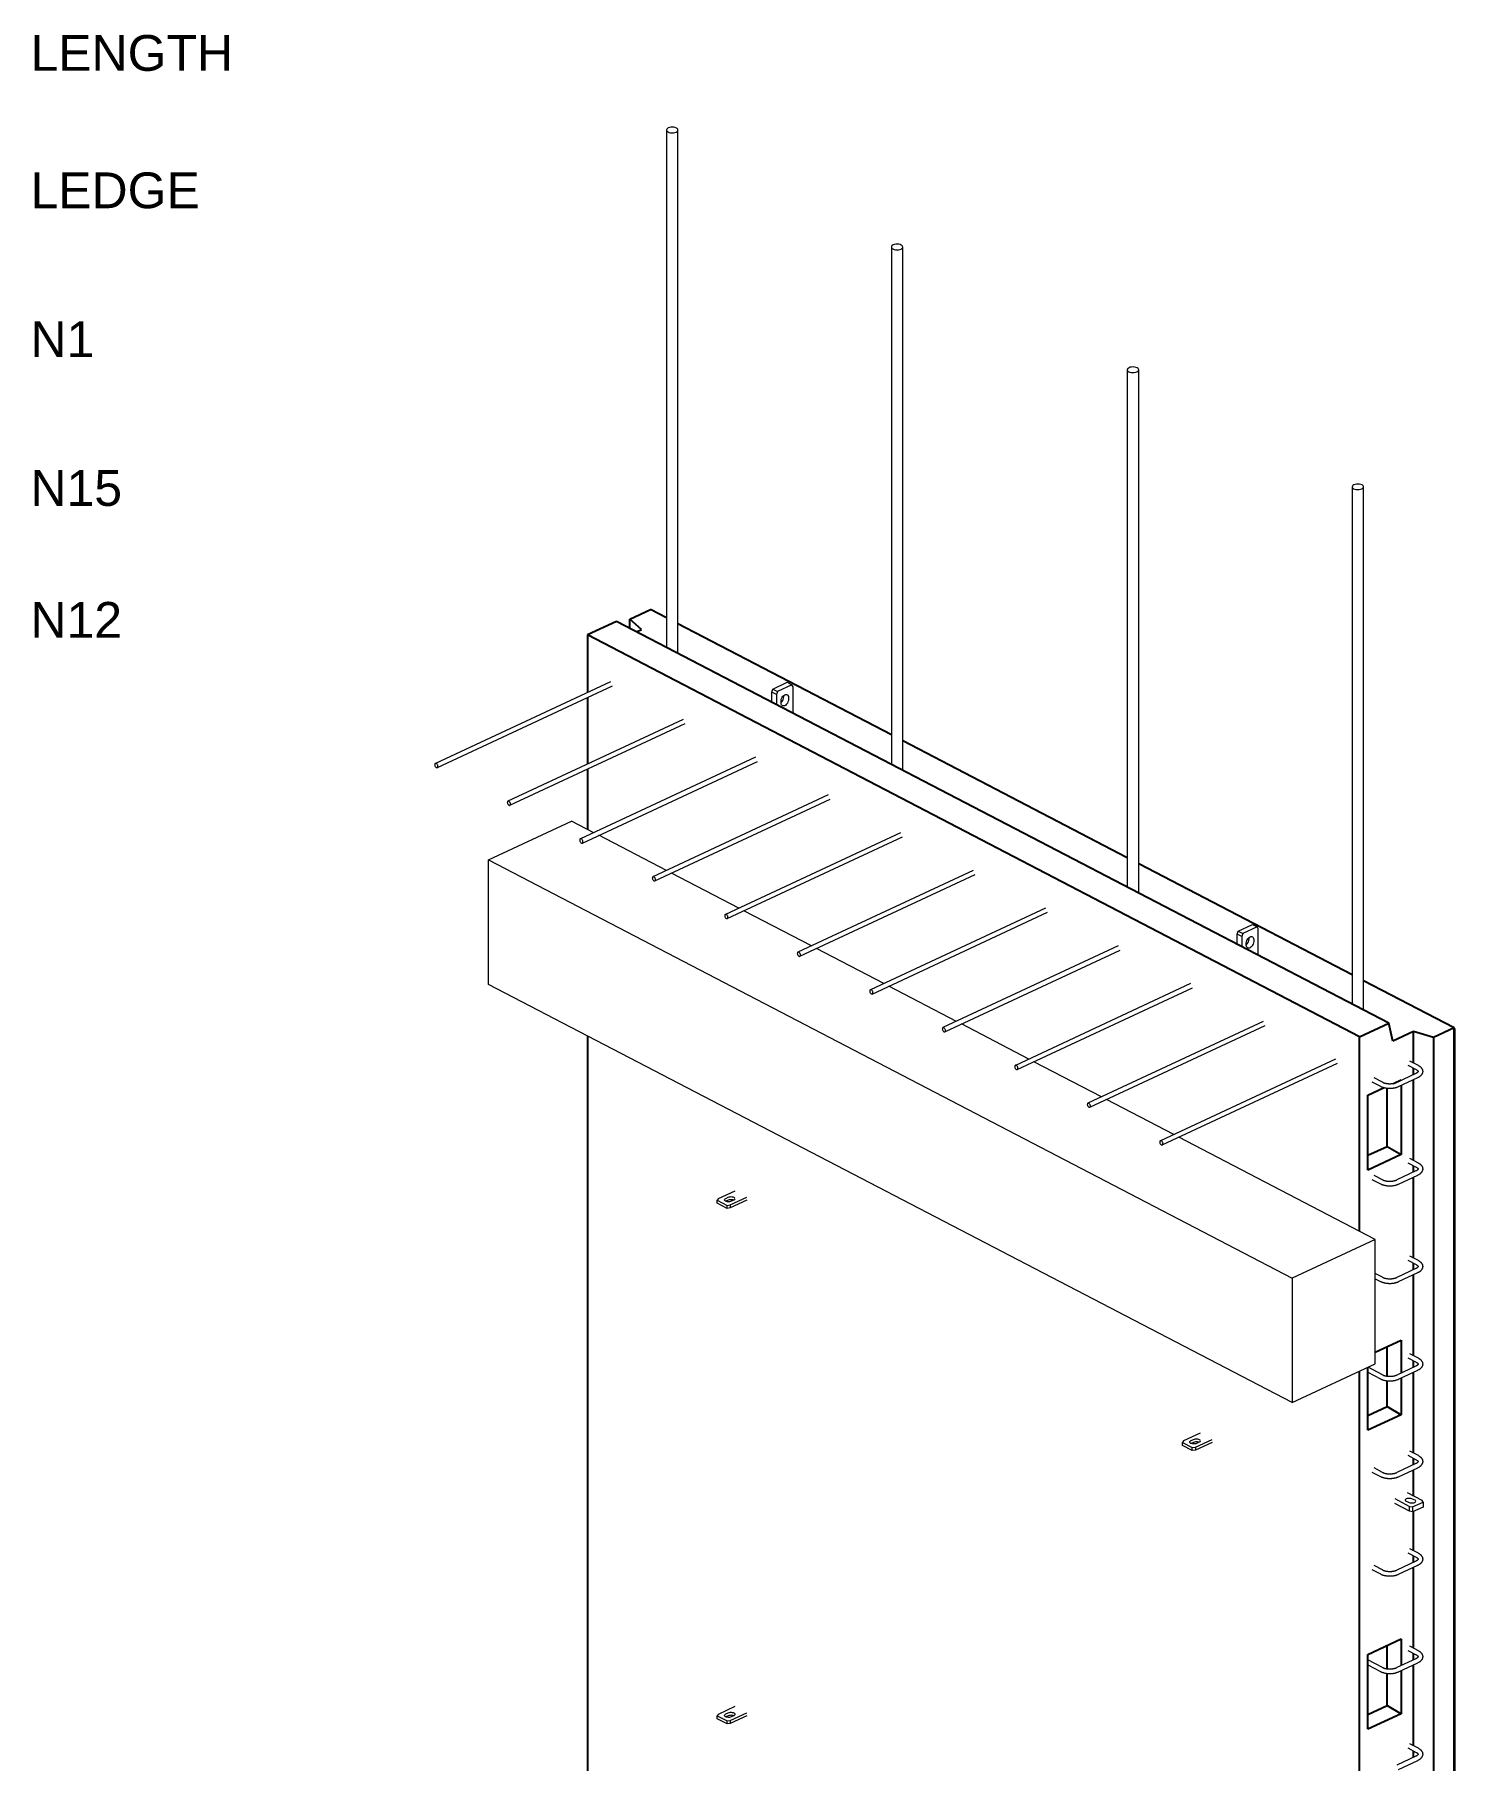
# Model space of a CAD drawing. Header units: millimetres. Extents: x -16675 to -2326, y 1067 to 18539.
# Drawn here: x -9168 to -6687, y 11363 to 14378 of the extents above; entities that cross this region are included whole.
import ezdxf

# ---------------------------------------------------------------- set-up
doc = ezdxf.new("R2010")
doc.units = ezdxf.units.MM
for name, color, linetype, lineweight in [('A-GENM', 13, 'Continuous', 18), ('A-WALL', 113, 'Continuous', 25), ('G-ANNO-TEXT', 231, 'Continuous', 9), ('S-BEAM', 12, 'Continuous', 18), ('S-RBAR', 171, 'Continuous', 18)]:
    doc.layers.add(name, color=color, linetype=linetype, lineweight=lineweight)
doc.styles.add('Arial', font='arial.ttf', dxfattribs={"height": 62.5})

# ---------------------------------------------------------------- blocks, each defined once
blk = doc.blocks.new('M_Rectangular Corbel - M_Rectangular Corbel-1562977-3D Ortho')
at = {"layer": 'S-BEAM'}
for p, q in [((-1816.3, 12936.6), (-1671, 13004.3)), ((-1632.1, 12984), (-1671, 13004.3)), ((-1505.4, 12918.1), (-1623.2, 12979.4)), ((-1816.3, 12719), (-1816.3, 12936.6)), ((-1816.3, 12936.6), (-412.2, 12205.8)), ((-1378.7, 12852.2), (-1496.6, 12913.5)), ((-1252.1, 12786.2), (-1369.9, 12847.6)), ((-1125.4, 12720.3), (-1243.2, 12781.6)), ((-412.2, 11988.3), (-1816.3, 12719)), ((-998.8, 12654.4), (-1116.6, 12715.7)), ((-872.1, 12588.5), (-989.9, 12649.8)), ((-745.4, 12522.6), (-863.2, 12583.9)), ((-618.8, 12456.7), (-736.6, 12518)), ((-266.9, 12273.5), (-609.9, 12452)), ((-266.9, 12273.5), (-412.2, 12205.8)), ((-266.9, 12056), (-266.9, 12273.5)), ((-412.2, 12205.8), (-412.2, 11988.3)), ((-412.2, 11988.3), (-266.9, 12056))]:
    blk.add_line(p, q, dxfattribs=at)
blk = doc.blocks.new('RR spread anchor face based - RR-SA-1_4-160-1726851-3D Ortho')
at = {"layer": 'A-GENM'}
for p, q in [((-1385.7, 10504.4), (-1414.8, 10490.9)), ((-1401.7, 10491.6), (-1397.3, 10493.6)), ((-1394.2, 10480.2), (-1364.9, 10493.8)), ((-1414.8, 10490.9), (-1416.7, 10488.3)), ((-1416.7, 10488.3), (-1399.5, 10479.4)), ((-1416.7, 10483.1), (-1416.7, 10488.3)), ((-1399.5, 10474.1), (-1416.7, 10483.1)), ((-1397.3, 10488.4), (-1401.4, 10486.5)), ((-1399.5, 10479.4), (-1394.2, 10480.2)), ((-1399.5, 10474.1), (-1399.5, 10479.4)), ((-1394.2, 10474.9), (-1399.5, 10474.1)), ((-1364.9, 10488.6), (-1394.2, 10474.9)), ((-1394.2, 10480.2), (-1394.2, 10474.9)), ((-1387.7, 10488.6), (-1392, 10486.6))]:
    blk.add_line(p, q, dxfattribs=at)
for points in [[(-1397.3, 10493.6, 0), (-1395.8, 10494.1, 0), (-1394.1, 10494.5, 0), (-1392.3, 10494.6, 0), (-1390.5, 10494.4, 0), (-1388.8, 10494, 0), (-1387.4, 10493.5, 0), (-1386.3, 10492.8, 0), (-1385.7, 10491.9, 0)], [(-1392, 10486.6, 0), (-1393.5, 10486, 0), (-1395.2, 10485.7, 0), (-1397.1, 10485.6, 0), (-1398.9, 10485.8, 0), (-1400.5, 10486.1, 0), (-1401.9, 10486.7, 0), (-1403, 10487.4, 0), (-1403.7, 10488.3, 0), (-1403.9, 10489.2, 0), (-1403.6, 10490.1, 0), (-1402.8, 10490.9, 0), (-1401.7, 10491.6, 0)], [(-1387.9, 10488.5, 0), (-1388.8, 10488.8, 0), (-1390.5, 10489.2, 0), (-1392.3, 10489.3, 0), (-1394.1, 10489.2, 0), (-1395.8, 10488.9, 0), (-1397.3, 10488.4, 0)], [(-1385.5, 10491, 0), (-1385.8, 10490.1, 0), (-1386.5, 10489.3, 0), (-1387.7, 10488.6, 0)]]:
    blk.add_polyline3d(points, dxfattribs=at)
blk = doc.blocks.new('RR spread anchor face based - RR-SA-2_5-250-V3-3D Ortho')
at = {"layer": 'A-GENM'}
for p, q in [((-232.7, 11820.6), (-206.9, 11807.2)), ((-185.1, 11817.4), (-210.7, 11830.7)), ((-202.3, 11820.5), (-198.1, 11818.4)), ((-206.9, 11798.5), (-232.7, 11811.9)), ((-208.3, 11813.7), (-212.4, 11815.8)), ((-206.9, 11807.2), (-201.7, 11806.3)), ((-206.9, 11798.5), (-206.9, 11807.2)), ((-201.7, 11797.5), (-206.9, 11798.5)), ((-201.7, 11806.3), (-183.5, 11814.7)), ((-201.7, 11806.3), (-201.7, 11797.5)), ((-183.5, 11806), (-201.7, 11797.5)), ((-183.5, 11814.7), (-185.1, 11817.4)), ((-183.5, 11814.7), (-183.5, 11806))]:
    blk.add_line(p, q, dxfattribs=at)
for points in [[(-212.4, 11815.8, 0), (-213.5, 11816.5, 0), (-214.2, 11817.4, 0), (-214.4, 11818.3, 0), (-214.1, 11819.2, 0), (-213.3, 11820, 0), (-212.2, 11820.7, 0), (-210.7, 11821.2, 0), (-209, 11821.5, 0), (-207.2, 11821.6, 0), (-205.4, 11821.5, 0), (-203.7, 11821.1, 0), (-202.3, 11820.5, 0)], [(-196.2, 11815.9, 0), (-196.5, 11815, 0), (-197.3, 11814.2, 0), (-198.4, 11813.5, 0), (-199.9, 11813, 0), (-201.6, 11812.7, 0), (-203.4, 11812.6, 0), (-205.2, 11812.7, 0), (-206.9, 11813.1, 0), (-208.3, 11813.7, 0)], [(-198.1, 11818.4, 0), (-197.1, 11817.7, 0), (-196.4, 11816.8, 0)]]:
    blk.add_polyline3d(points, dxfattribs=at)
blk = doc.blocks.new('RR spread anchor face based - RR-SA-1_4-160-V2-3D Ortho')
at = {"layer": 'A-GENM'}
for p, q in [((-572.8, 10081.4), (-601.9, 10067.8)), ((-588.8, 10068.5), (-584.4, 10070.6)), ((-581.3, 10057.1), (-552.2, 10070.6)), ((-601.9, 10067.8), (-603.8, 10065.2)), ((-603.8, 10065.2), (-586.6, 10056.3)), ((-603.8, 10060), (-603.8, 10065.2)), ((-586.6, 10051.1), (-603.8, 10060)), ((-584.4, 10065.3), (-588.5, 10063.4)), ((-586.6, 10056.3), (-581.3, 10057.1)), ((-586.6, 10051.1), (-586.6, 10056.3)), ((-581.3, 10051.9), (-586.6, 10051.1)), ((-552.2, 10065.4), (-581.3, 10051.9)), ((-581.3, 10057.1), (-581.3, 10051.9)), ((-574.8, 10065.5), (-579.1, 10063.5))]:
    blk.add_line(p, q, dxfattribs=at)
for points in [[(-584.4, 10070.6, 0), (-582.9, 10071.1, 0), (-581.2, 10071.4, 0), (-579.4, 10071.5, 0), (-577.6, 10071.4, 0), (-575.9, 10071, 0), (-574.5, 10070.4, 0), (-573.4, 10069.7, 0), (-572.8, 10068.9, 0)], [(-579.1, 10063.5, 0), (-580.6, 10063, 0), (-582.3, 10062.7, 0), (-584.1, 10062.6, 0), (-585.9, 10062.7, 0), (-587.6, 10063.1, 0), (-589, 10063.6, 0), (-590.1, 10064.4, 0), (-590.8, 10065.2, 0), (-590.9, 10066.1, 0), (-590.7, 10067, 0), (-589.9, 10067.8, 0), (-588.8, 10068.5, 0)], [(-575, 10065.4, 0), (-575.9, 10065.8, 0), (-577.6, 10066.1, 0), (-579.4, 10066.3, 0), (-581.2, 10066.2, 0), (-582.9, 10065.9, 0), (-584.4, 10065.3, 0)], [(-572.6, 10068, 0), (-572.9, 10067.1, 0), (-573.6, 10066.2, 0), (-574.8, 10065.5, 0)]]:
    blk.add_polyline3d(points, dxfattribs=at)
blk = doc.blocks.new('Rebar Bar - Part 769646486-431004-3D Ortho')
at = {"layer": 'S-RBAR'}
for p, q in [((-272.8, 12548.7), (-257.9, 12541)), ((-254.2, 12548.1), (-269.1, 12555.8))]:
    blk.add_line(p, q, dxfattribs=at)
blk = doc.blocks.new('Rebar Bar - Part 2227165887-431004-3D Ortho')
at = {"layer": 'S-RBAR'}
for points in [[(-254.2, 12548.1, 0), (-253.8, 12547.9, 0), (-253.3, 12547.6, 0), (-252.8, 12547.4, 0), (-252.3, 12547.2, 0), (-251.7, 12547, 0), (-251.2, 12546.8, 0), (-250.6, 12546.7, 0), (-250, 12546.5, 0), (-249.4, 12546.3, 0), (-248.7, 12546.2, 0), (-248.1, 12546.1, 0), (-247.4, 12545.9, 0), (-246.7, 12545.8, 0), (-246, 12545.7, 0), (-245.3, 12545.7, 0), (-244.6, 12545.6, 0), (-243.9, 12545.5, 0), (-243.2, 12545.5, 0), (-242.5, 12545.5, 0), (-241.8, 12545.5, 0), (-241.1, 12545.5, 0), (-240.3, 12545.5, 0), (-239.6, 12545.5, 0), (-238.9, 12545.6, 0), (-238.2, 12545.6, 0), (-237.5, 12545.7, 0), (-236.8, 12545.8, 0), (-236.1, 12545.9, 0), (-235.4, 12546, 0), (-234.8, 12546.1, 0), (-234.1, 12546.3, 0), (-233.5, 12546.4, 0), (-232.9, 12546.6, 0), (-232.3, 12546.7, 0), (-231.7, 12546.9, 0), (-231.2, 12547.1, 0), (-230.6, 12547.3, 0), (-230.1, 12547.5, 0), (-229.6, 12547.7, 0), (-229.5, 12547.8, 0)], [(-257.9, 12541, 0), (-257.2, 12540.7, 0), (-256.5, 12540.3, 0), (-255.8, 12540, 0), (-255.1, 12539.7, 0), (-254.4, 12539.5, 0), (-253.6, 12539.2, 0), (-252.8, 12539, 0), (-252, 12538.8, 0), (-251.2, 12538.6, 0), (-250.4, 12538.4, 0), (-249.6, 12538.2, 0), (-248.7, 12538.1, 0), (-247.9, 12537.9, 0), (-247.1, 12537.8, 0), (-246.2, 12537.7, 0), (-245.3, 12537.6, 0), (-244.5, 12537.6, 0), (-243.6, 12537.5, 0), (-242.7, 12537.5, 0), (-241.8, 12537.5, 0), (-240.9, 12537.5, 0), (-240.1, 12537.5, 0), (-239.2, 12537.5, 0), (-238.3, 12537.6, 0), (-237.5, 12537.7, 0), (-236.6, 12537.7, 0), (-235.7, 12537.8, 0), (-234.9, 12538, 0), (-234, 12538.1, 0), (-233.2, 12538.3, 0), (-232.4, 12538.4, 0), (-231.6, 12538.6, 0), (-230.8, 12538.8, 0), (-230, 12539.1, 0), (-229.2, 12539.3, 0), (-228.5, 12539.6, 0), (-227.7, 12539.8, 0), (-227, 12540.1, 0), (-226.3, 12540.4, 0), (-226.1, 12540.5, 0)]]:
    blk.add_polyline3d(points, dxfattribs=at)
blk = doc.blocks.new('Rebar Bar - Part 3241041724-431004-3D Ortho')
at = {"layer": 'S-RBAR'}
for p, q in [((-196, 12563.4), (-229.5, 12547.8)), ((-226.1, 12540.5), (-192.6, 12556.2))]:
    blk.add_line(p, q, dxfattribs=at)
blk = doc.blocks.new('Rebar Bar - Part 2227165887-V5-3D Ortho')
at = {"layer": 'S-RBAR'}
for points in [[(-191.7, 12577.3, 0), (-191, 12576.9, 0), (-190.4, 12576.5, 0), (-189.8, 12576.1, 0), (-189.2, 12575.7, 0), (-188.6, 12575.3, 0), (-188.1, 12574.8, 0), (-187.5, 12574.4, 0), (-187, 12573.9, 0), (-186.6, 12573.4, 0), (-186.1, 12572.8, 0), (-185.7, 12572.2, 0), (-185.4, 12571.6, 0), (-185, 12571, 0), (-184.7, 12570.4, 0), (-184.5, 12569.7, 0), (-184.3, 12569, 0), (-184.2, 12568.3, 0), (-184.1, 12567.6, 0), (-184, 12566.9, 0), (-184.1, 12566.2, 0), (-184.2, 12565.5, 0), (-184.3, 12564.8, 0), (-184.5, 12564.1, 0), (-184.8, 12563.4, 0), (-185.1, 12562.8, 0), (-185.4, 12562.2, 0), (-185.8, 12561.6, 0), (-186.2, 12561, 0), (-186.6, 12560.5, 0), (-187.1, 12560, 0), (-187.6, 12559.5, 0), (-188.1, 12559, 0), (-188.7, 12558.5, 0), (-189.2, 12558.1, 0), (-189.8, 12557.7, 0), (-190.4, 12557.3, 0), (-191.1, 12556.9, 0), (-191.7, 12556.6, 0), (-192.4, 12556.2, 0), (-192.6, 12556.2, 0)], [(-195.4, 12570.2, 0), (-194.9, 12569.9, 0), (-194.6, 12569.7, 0), (-194.2, 12569.5, 0), (-193.9, 12569.2, 0), (-193.6, 12569, 0), (-193.3, 12568.8, 0), (-193, 12568.6, 0), (-192.8, 12568.4, 0), (-192.6, 12568.2, 0), (-192.5, 12568, 0), (-192.4, 12567.8, 0), (-192.3, 12567.6, 0), (-192.2, 12567.5, 0), (-192.1, 12567.4, 0), (-192.1, 12567.3, 0), (-192.1, 12567.2, 0), (-192.1, 12567.1, 0), (-192, 12567, 0), (-192, 12566.9, 0), (-192, 12566.9, 0), (-192.1, 12566.8, 0), (-192.1, 12566.7, 0), (-192.1, 12566.6, 0), (-192.1, 12566.5, 0), (-192.2, 12566.4, 0), (-192.3, 12566.2, 0), (-192.4, 12566.1, 0), (-192.5, 12565.9, 0), (-192.7, 12565.7, 0), (-192.9, 12565.5, 0), (-193.1, 12565.3, 0), (-193.3, 12565.1, 0), (-193.6, 12564.8, 0), (-193.9, 12564.6, 0), (-194.2, 12564.4, 0), (-194.6, 12564.1, 0), (-195, 12563.9, 0), (-195.4, 12563.7, 0), (-195.9, 12563.5, 0), (-196, 12563.4, 0)]]:
    blk.add_polyline3d(points, dxfattribs=at)
blk = doc.blocks.new('Rebar Bar - Part 1331323198-431004-3D Ortho')
at = {"layer": 'S-RBAR'}
for p, q in [((-210.2, 12577.9), (-195.4, 12570.2)), ((-191.7, 12577.3), (-206.5, 12585))]:
    blk.add_line(p, q, dxfattribs=at)
blk = doc.blocks.new('Rebar Bar - Part 769646486-V6-3D Ortho')
at = {"layer": 'S-RBAR'}
for p, q in [((-254.2, 12207.3), (-266.9, 12213.9)), ((-266.9, 12204.9), (-257.9, 12200.2))]:
    blk.add_line(p, q, dxfattribs=at)
blk = doc.blocks.new('Rebar Bar - Part 769646486-V7-3D Ortho')
at = {"layer": 'S-RBAR'}
for p, q in [((-279.9, 12041.3), (-257.9, 12029.8)), ((-254.2, 12036.9), (-279.6, 12050.1))]:
    blk.add_line(p, q, dxfattribs=at)
blk = doc.blocks.new('Rebar Bar - Part 769646486-V8-3D Ortho')
at = {"layer": 'S-RBAR'}
for p, q in [((-254.2, 11525.7), (-279.9, 11539.1)), ((-279.9, 11530.1), (-257.9, 11518.6))]:
    blk.add_line(p, q, dxfattribs=at)
blk = doc.blocks.new('RR spread anchor face based - RR-SA-4_0-180-1726831-3D Ortho')
at = {"layer": 'A-GENM'}
for p, q in [((-1319.6, 13234.9), (-1294.2, 13246.8)), ((-1286, 13242.5), (-1311.4, 13230.6)), ((-1294.2, 13246.8), (-1286, 13242.5)), ((-1284.2, 13239), (-1286, 13242.5)), ((-1284.2, 13193.9), (-1284.2, 13239)), ((-1321.5, 13229.7), (-1319.6, 13234.9)), ((-1321.5, 13212.1), (-1321.5, 13229.7)), ((-1313.2, 13225.4), (-1321.5, 13229.7)), ((-1319.6, 13234.9), (-1311.4, 13230.6)), ((-1311.4, 13230.6), (-1313.2, 13225.4)), ((-1313.2, 13225.4), (-1313.2, 13207.8)), ((-1305.2, 13210.6), (-1305.2, 13214.1)), ((-1300.4, 13221), (-1300.4, 13223.9)), ((-1292.2, 13220.2), (-1292.2, 13216.7))]:
    blk.add_line(p, q, dxfattribs=at)
for points in [[(-1305.2, 13214.1, 0), (-1305, 13216.2, 0), (-1304.4, 13218.4, 0), (-1303.3, 13220.5, 0), (-1302, 13222.4, 0), (-1300.4, 13223.9, 0), (-1298.7, 13225, 0), (-1297, 13225.5, 0), (-1295.4, 13225.5, 0), (-1294.1, 13224.8, 0), (-1293, 13223.7, 0), (-1292.4, 13222.1, 0), (-1292.2, 13220.2, 0)], [(-1305.2, 13211.2, 0), (-1303.7, 13212.7, 0), (-1302.3, 13214.6, 0), (-1301.3, 13216.7, 0), (-1300.6, 13218.9, 0), (-1300.4, 13221, 0)], [(-1303.3, 13206, 0), (-1304.4, 13207.1, 0), (-1305, 13208.7, 0), (-1305.2, 13210.6, 0)], [(-1292.2, 13216.7, 0), (-1292.4, 13214.6, 0), (-1293, 13212.4, 0), (-1294.1, 13210.3, 0), (-1295.4, 13208.4, 0), (-1297, 13206.9, 0), (-1298.7, 13205.8, 0), (-1300.4, 13205.3, 0), (-1302, 13205.4, 0), (-1303.2, 13205.9, 0)]]:
    blk.add_polyline3d(points, dxfattribs=at)
blk = doc.blocks.new('RR spread anchor face based - RR-SA-4_0-180-V12-3D Ortho')
at = {"layer": 'A-GENM'}
for p, q in [((-506.7, 12811.9), (-481.3, 12823.7)), ((-473.1, 12819.4), (-498.5, 12807.6)), ((-481.3, 12823.7), (-473.1, 12819.4)), ((-471.3, 12815.9), (-473.1, 12819.4)), ((-471.3, 12770.9), (-471.3, 12815.9)), ((-508.5, 12806.7), (-506.7, 12811.9)), ((-508.5, 12789), (-508.5, 12806.7)), ((-500.3, 12802.4), (-508.5, 12806.7)), ((-506.7, 12811.9), (-498.5, 12807.6)), ((-498.5, 12807.6), (-500.3, 12802.4)), ((-500.3, 12802.4), (-500.3, 12784.7)), ((-492.3, 12787.6), (-492.3, 12791)), ((-487.5, 12798), (-487.5, 12800.9)), ((-479.2, 12797.1), (-479.2, 12793.7))]:
    blk.add_line(p, q, dxfattribs=at)
for points in [[(-492.3, 12791, 0), (-492.1, 12793.2, 0), (-491.4, 12795.4, 0), (-490.4, 12797.5, 0), (-489, 12799.4, 0), (-487.5, 12800.9, 0), (-485.8, 12801.9, 0), (-484.1, 12802.4, 0), (-482.5, 12802.4, 0), (-481.2, 12801.8, 0), (-480.1, 12800.7, 0), (-479.5, 12799.1, 0), (-479.2, 12797.1, 0)], [(-492.3, 12788.1, 0), (-490.8, 12789.6, 0), (-489.4, 12791.5, 0), (-488.4, 12793.6, 0), (-487.7, 12795.8, 0), (-487.5, 12798, 0)], [(-479.2, 12793.7, 0), (-479.5, 12791.5, 0), (-480.1, 12789.3, 0), (-481.2, 12787.2, 0), (-482.5, 12785.4, 0), (-484.1, 12783.8, 0), (-485.8, 12782.8, 0), (-487.5, 12782.3, 0), (-489, 12782.3, 0), (-490.4, 12782.9, 0), (-491.4, 12784.1, 0), (-492.1, 12785.6, 0), (-492.3, 12787.6, 0)]]:
    blk.add_polyline3d(points, dxfattribs=at)
blk = doc.blocks.new('Rebar Bar - Part 1814174108-431004-3D Ortho')
at = {"layer": 'S-RBAR'}
for p, q in [((-1112.4, 14007.1), (-1112.4, 13103.3)), ((-1092.4, 13092.9), (-1092.4, 14007.1))]:
    blk.add_line(p, q, dxfattribs=at)
for points in [[(-1095.2, 14010.4, 0), (-1097.2, 14011.3, 0), (-1099.6, 14011.8, 0), (-1102.1, 14012, 0), (-1104.7, 14011.8, 0), (-1107.2, 14011.4, 0), (-1109.3, 14010.6, 0), (-1110.9, 14009.6, 0), (-1112, 14008.5, 0), (-1112.4, 14007.2, 0), (-1112.1, 14005.9, 0), (-1111.2, 14004.7, 0), (-1109.7, 14003.7, 0)], [(-1109.7, 14003.7, 0), (-1107.7, 14002.9, 0), (-1105.3, 14002.3, 0), (-1102.7, 14002.1, 0), (-1100.1, 14002.3, 0), (-1097.7, 14002.7, 0), (-1095.5, 14003.5, 0), (-1093.9, 14004.5, 0), (-1092.8, 14005.6, 0), (-1092.4, 14006.9, 0), (-1092.7, 14008.2, 0), (-1093.6, 14009.4, 0), (-1095.2, 14010.4, 0)]]:
    blk.add_polyline3d(points, dxfattribs=at)
blk = doc.blocks.new('Rebar Bar - Part 864883769-431004-3D Ortho')
at = {"layer": 'S-RBAR'}
for p, q in [((-336.3, 12588.4), (-642.4, 12445.7)), ((-639, 12438.5), (-332.9, 12581.2))]:
    blk.add_line(p, q, dxfattribs=at)
for points in [[(-637.9, 12440.6, 0), (-638, 12441.6, 0), (-638.3, 12442.6, 0), (-638.7, 12443.5, 0), (-639.3, 12444.4, 0), (-640, 12445.1, 0), (-640.7, 12445.6, 0), (-641.4, 12445.8, 0), (-642.1, 12445.8, 0), (-642.6, 12445.6, 0), (-643.1, 12445.1, 0), (-643.3, 12444.4, 0), (-643.4, 12443.5, 0)], [(-643.4, 12443.5, 0), (-643.3, 12442.6, 0), (-643.1, 12441.6, 0), (-642.6, 12440.6, 0), (-642.1, 12439.8, 0), (-641.4, 12439.1, 0), (-640.7, 12438.6, 0), (-640, 12438.3, 0), (-639.3, 12438.3, 0), (-638.7, 12438.6, 0), (-638.3, 12439.1, 0), (-638, 12439.8, 0), (-637.9, 12440.6, 0)]]:
    blk.add_polyline3d(points, dxfattribs=at)
blk = doc.blocks.new('Rebar Bar - Part 1026889929-431004-3D Ortho')
at = {"layer": 'S-RBAR'}
for p, q in [((-1505.3, 14211.5), (-1505.3, 13307.8)), ((-1485.3, 13297.3), (-1485.3, 14211.5))]:
    blk.add_line(p, q, dxfattribs=at)
for points in [[(-1488, 14214.9, 0), (-1490.1, 14215.7, 0), (-1492.4, 14216.2, 0), (-1495, 14216.4, 0), (-1497.6, 14216.3, 0), (-1500.1, 14215.9, 0), (-1502.2, 14215.1, 0), (-1503.8, 14214.1, 0), (-1504.9, 14212.9, 0), (-1505.3, 14211.7, 0), (-1505, 14210.4, 0), (-1504.1, 14209.2, 0), (-1502.6, 14208.1, 0)], [(-1502.6, 14208.1, 0), (-1500.5, 14207.3, 0), (-1498.2, 14206.8, 0), (-1495.6, 14206.6, 0), (-1493, 14206.7, 0), (-1490.5, 14207.2, 0), (-1488.4, 14207.9, 0), (-1486.8, 14208.9, 0), (-1485.7, 14210.1, 0), (-1485.3, 14211.4, 0), (-1485.6, 14212.7, 0), (-1486.5, 14213.9, 0), (-1488, 14214.9, 0)]]:
    blk.add_polyline3d(points, dxfattribs=at)

msp = doc.modelspace()

# ---------------------------------------------------------------- linework, layer by layer
at = {"layer": 'A-WALL'}
for p, q in [((-8127.96101, 13356.68804), (-8091.6515, 13373.62042)), ((-8127.96101, 13341.09657), (-8127.96101, 13356.68804)), ((-8107.72512, 13338.99074), (-8127.96101, 13356.68804)), ((-8063.88822, 13359.16014), (-8091.66332, 13373.61491)), ((-8151.12677, 13353.15254), (-8202.13472, 13329.36577)), ((-8202.13472, 13329.36577), (-8202.13472, 13228.63865)), ((-6853.00574, 12627.24949), (-8202.13472, 13329.36577)), ((-6801.99778, 12651.03626), (-8151.12677, 13353.15254)), ((-8116.26357, 13335.00897), (-8107.72512, 13338.99074)), ((-7671.00811, 13154.69673), (-8043.89574, 13348.75562)), ((-8202.13472, 13219.88731), (-8202.13472, 13103.65268)), ((-7258.87929, 12940.21586), (-7651.01563, 13144.2922)), ((-8202.13472, 13094.90134), (-8202.13472, 12989.97404)), ((-6865.99918, 12735.75244), (-7238.8868, 12929.81133)), ((-6687.538, 12642.87733), (-6846.0067, 12725.34792)), ((-6853.00574, 12627.24949), (-6801.99778, 12651.03626)), ((-6794.82061, 12619.98174), (-6801.99778, 12651.03626)), ((-6758.59614, 12636.87447), (-6794.82061, 12619.98174)), ((-6758.59614, 12581.53414), (-6758.59614, 12636.87447)), ((-6723.83569, 12625.95047), (-6758.59614, 12636.87447)), ((-6687.52618, 12642.88284), (-6723.83569, 12625.95047)), ((-6687.13835, 12641.1302), (-6687.52639, 12642.86963)), ((-6687.52618, 8243.43603), (-6687.52618, 12642.88284)), ((-6687.13835, 12641.1302), (-6687.13835, 8250.40214)), ((-8202.13472, 12629.09328), (-8202.13472, 8895.51747)), ((-6853.00574, 12287.85777), (-6853.00574, 12627.24949)), ((-6723.83569, 12625.95047), (-6723.83569, 8226.50365)), ((-6793.96244, 12546.00402), (-6780.38297, 12552.3366)), ((-6780.38297, 12552.3366), (-6780.38297, 12551.32977)), ((-6780.38297, 12542.57842), (-6780.38297, 12421.80132)), ((-6758.59614, 12561.48972), (-6758.59614, 12572.60213)), ((-6758.59614, 12411.14209), (-6758.59614, 12552.73837)), ((-6838.48118, 12525.2434), (-6809.83811, 12538.60065)), ((-6838.48118, 12394.70812), (-6838.48118, 12525.2434)), ((-6804.8316, 12436.06118), (-6804.8316, 12537.76174)), ((-6838.48118, 12420.36922), (-6804.8316, 12436.06118)), ((-6804.8316, 12436.06118), (-6780.38297, 12421.80132)), ((-6780.38297, 12421.80132), (-6838.48118, 12394.70812)), ((-6758.59614, 12391.09767), (-6758.59614, 12402.21007)), ((-6758.59614, 12240.75003), (-6758.59614, 12382.34632)), ((-6758.59614, 12220.70562), (-6758.59614, 12231.81802)), ((-6758.59614, 12070.35798), (-6758.59614, 12211.95427)), ((-6825.50757, 12076.59555), (-6780.38297, 12097.63871)), ((-6780.38297, 12097.63871), (-6780.38297, 12040.15361)), ((-6804.8316, 12034.63496), (-6804.8316, 12086.23747)), ((-6758.59614, 12050.31357), (-6758.59614, 12061.42597)), ((-6853.00574, 8193.40119), (-6853.00574, 12043.16497)), ((-6838.48118, 11940.01023), (-6838.48118, 12049.93828)), ((-6780.38297, 12031.40227), (-6780.38297, 11967.10343)), ((-6758.59614, 11899.96593), (-6758.59614, 12041.56222)), ((-6804.8316, 11981.36329), (-6804.8316, 12026.58559)), ((-6838.48118, 11965.67133), (-6804.8316, 11981.36329)), ((-6804.8316, 11981.36329), (-6780.38297, 11967.10343)), ((-6780.38297, 11967.10343), (-6838.48118, 11940.01023)), ((-6758.59614, 11879.92152), (-6758.59614, 11891.03392)), ((-6758.59614, 11825.10102), (-6758.59614, 11871.17017)), ((-6758.59614, 11729.57388), (-6758.59614, 11798.31794)), ((-6758.59614, 11709.52947), (-6758.59614, 11720.64187)), ((-6758.59614, 11559.18183), (-6758.59614, 11700.77812)), ((-6838.48118, 11548.40439), (-6780.38297, 11575.4976)), ((-6838.48118, 11417.86911), (-6838.48118, 11548.40439)), ((-6804.8316, 11523.4588), (-6804.8316, 11564.09636)), ((-6780.38297, 11575.4976), (-6780.38297, 11528.97746)), ((-6758.59614, 11539.13741), (-6758.59614, 11550.24982)), ((-6780.38297, 11520.22612), (-6780.38297, 11444.96232)), ((-6758.59614, 11388.78978), (-6758.59614, 11530.38607)), ((-6804.8316, 11459.22218), (-6804.8316, 11515.40944)), ((-6838.48118, 11443.53021), (-6804.8316, 11459.22218)), ((-6804.8316, 11459.22218), (-6780.38297, 11444.96232)), ((-6780.38297, 11444.96232), (-6838.48118, 11417.86911)), ((-6758.59614, 11368.74536), (-6758.59614, 11379.85777))]:
    msp.add_line(p, q, dxfattribs=at)

# ---------------------------------------------------------------- block references
at = {"layer": 'A-GENM'}
for name, p in [('RR spread anchor face based - RR-SA-4_0-180-1726831-3D Ortho', (-6558.59015, 0)), ('RR spread anchor face based - RR-SA-4_0-180-V12-3D Ortho', (-6558.59015, 0)), ('RR spread anchor face based - RR-SA-1_4-160-1726851-3D Ortho', (-6558.59015, 1853.60096)), ('RR spread anchor face based - RR-SA-1_4-160-V2-3D Ortho', (-6558.59015, 1853.60096)), ('RR spread anchor face based - RR-SA-2_5-250-V3-3D Ortho', (-6558.59015, 0)), ('RR spread anchor face based - RR-SA-1_4-160-1726851-3D Ortho', (-6558.59015, 952.90753))]:
    msp.add_blockref(name, p, dxfattribs=at)
at = {"layer": 'S-BEAM'}
msp.add_blockref('M_Rectangular Corbel - M_Rectangular Corbel-1562977-3D Ortho', (-6558.59015, 0), dxfattribs=at)
at = {"layer": 'S-RBAR'}
for name, p in [('Rebar Bar - Part 1026889929-431004-3D Ortho', (-6558.59015, 0)), ('Rebar Bar - Part 1814174108-431004-3D Ortho', (-6558.59015, 0)), ('Rebar Bar - Part 1814174108-431004-3D Ortho', (-6146.46133, -214.48087)), ('Rebar Bar - Part 1026889929-431004-3D Ortho', (-5360.70111, -623.4077)), ('Rebar Bar - Part 864883769-431004-3D Ortho', (-7825.22463, 659.18432)), ('Rebar Bar - Part 864883769-431004-3D Ortho', (-7698.56118, 593.26589)), ('Rebar Bar - Part 864883769-431004-3D Ortho', (-7571.89773, 527.34746)), ('Rebar Bar - Part 864883769-431004-3D Ortho', (-7445.23428, 461.42903)), ('Rebar Bar - Part 864883769-431004-3D Ortho', (-7318.57084, 395.51059)), ('Rebar Bar - Part 864883769-431004-3D Ortho', (-7191.90739, 329.59216)), ('Rebar Bar - Part 864883769-431004-3D Ortho', (-7065.24394, 263.67373)), ('Rebar Bar - Part 864883769-431004-3D Ortho', (-6938.5805, 197.7553)), ('Rebar Bar - Part 864883769-431004-3D Ortho', (-6811.91705, 131.83686)), ('Rebar Bar - Part 864883769-431004-3D Ortho', (-6685.2536, 65.91843)), ('Rebar Bar - Part 864883769-431004-3D Ortho', (-6558.59015, 0)), ('Rebar Bar - Part 1331323198-431004-3D Ortho', (-6558.59015, 0)), ('Rebar Bar - Part 2227165887-V5-3D Ortho', (-6558.59015, 0)), ('Rebar Bar - Part 769646486-431004-3D Ortho', (-6558.59015, 0)), ('Rebar Bar - Part 2227165887-431004-3D Ortho', (-6558.59015, 0)), ('Rebar Bar - Part 3241041724-431004-3D Ortho', (-6558.59015, 0)), ('Rebar Bar - Part 3241041724-431004-3D Ortho', (-6558.59015, -170.39205)), ('Rebar Bar - Part 1331323198-431004-3D Ortho', (-6558.59015, -170.39205)), ('Rebar Bar - Part 2227165887-V5-3D Ortho', (-6558.59015, -170.39205)), ('Rebar Bar - Part 769646486-431004-3D Ortho', (-6558.59015, -170.39205)), ('Rebar Bar - Part 2227165887-431004-3D Ortho', (-6558.59015, -170.39205)), ('Rebar Bar - Part 1331323198-431004-3D Ortho', (-6558.59015, -340.7841)), ('Rebar Bar - Part 769646486-V6-3D Ortho', (-6558.59015, 0)), ('Rebar Bar - Part 3241041724-431004-3D Ortho', (-6558.59015, -340.7841)), ('Rebar Bar - Part 2227165887-V5-3D Ortho', (-6558.59015, -340.7841)), ('Rebar Bar - Part 2227165887-431004-3D Ortho', (-6558.59015, -340.7841)), ('Rebar Bar - Part 1331323198-431004-3D Ortho', (-6558.59015, -511.17615)), ('Rebar Bar - Part 2227165887-V5-3D Ortho', (-6558.59015, -511.17615)), ('Rebar Bar - Part 769646486-V7-3D Ortho', (-6558.59015, 0)), ('Rebar Bar - Part 2227165887-431004-3D Ortho', (-6558.59015, -511.17615)), ('Rebar Bar - Part 3241041724-431004-3D Ortho', (-6558.59015, -511.17615)), ('Rebar Bar - Part 3241041724-431004-3D Ortho', (-6558.59015, -681.5682)), ('Rebar Bar - Part 1331323198-431004-3D Ortho', (-6558.59015, -681.5682)), ('Rebar Bar - Part 2227165887-V5-3D Ortho', (-6558.59015, -681.5682)), ('Rebar Bar - Part 769646486-431004-3D Ortho', (-6558.59015, -681.5682)), ('Rebar Bar - Part 2227165887-431004-3D Ortho', (-6558.59015, -681.5682)), ('Rebar Bar - Part 1331323198-431004-3D Ortho', (-6558.59015, -851.96025)), ('Rebar Bar - Part 769646486-431004-3D Ortho', (-6558.59015, -851.96025)), ('Rebar Bar - Part 3241041724-431004-3D Ortho', (-6558.59015, -851.96025)), ('Rebar Bar - Part 2227165887-V5-3D Ortho', (-6558.59015, -851.96025)), ('Rebar Bar - Part 2227165887-431004-3D Ortho', (-6558.59015, -851.96025)), ('Rebar Bar - Part 1331323198-431004-3D Ortho', (-6558.59015, -1022.3523)), ('Rebar Bar - Part 2227165887-V5-3D Ortho', (-6558.59015, -1022.3523)), ('Rebar Bar - Part 769646486-V8-3D Ortho', (-6558.59015, 0)), ('Rebar Bar - Part 2227165887-431004-3D Ortho', (-6558.59015, -1022.3523)), ('Rebar Bar - Part 3241041724-431004-3D Ortho', (-6558.59015, -1022.3523)), ('Rebar Bar - Part 3241041724-431004-3D Ortho', (-6558.59015, -1192.74435)), ('Rebar Bar - Part 1331323198-431004-3D Ortho', (-6558.59015, -1192.74435)), ('Rebar Bar - Part 2227165887-V5-3D Ortho', (-6558.59015, -1192.74435))]:
    msp.add_blockref(name, p, dxfattribs=at)

# ---------------------------------------------------------------- texts
at = {"layer": 'G-ANNO-TEXT', "color": 7, "char_height": 62.5, "attachment_point": 1, "style": 'Arial'}
for s, insert, width in [('LENGTH', (-9175.16946, 14377.33021), 428.9028125), ('LEDGE', (-9175.16946, 14137.33021), 356.7509375), ('N1', (-9175.16946, 13877.33021), 134.2826563), ('N15', (-9175.16946, 13617.33021), 192.405), ('N12', (-9175.16946, 13386.98997), 192.405)]:
    msp.add_mtext(s, dxfattribs=dict(at, insert=insert, width=width))

doc.saveas('drawing.dxf')
